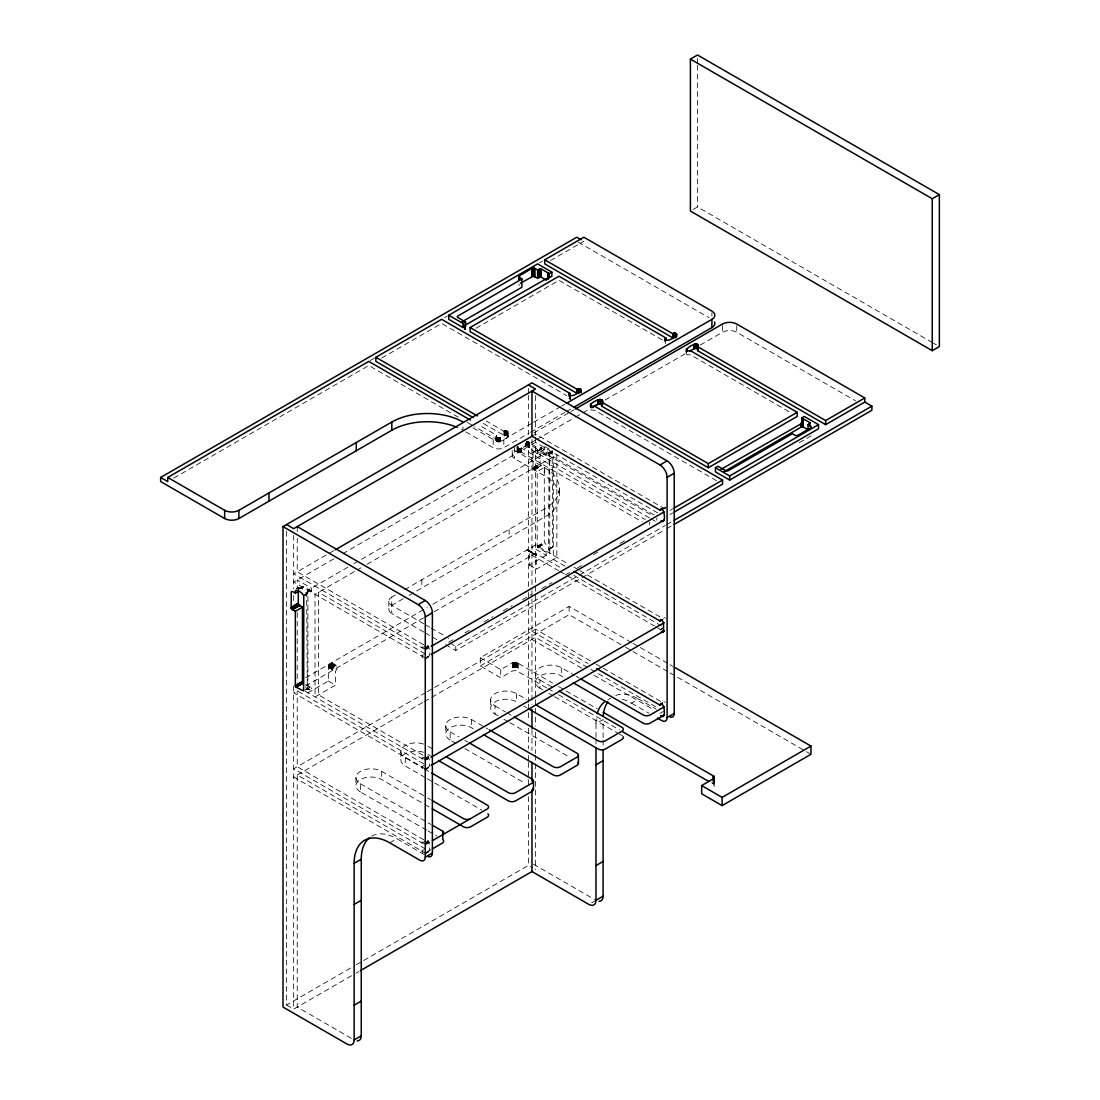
<?xml version="1.0" encoding="UTF-8"?>
<svg xmlns="http://www.w3.org/2000/svg" width="1100" height="1100" viewBox="0 0 1100 1100"><rect width="100%" height="100%" fill="white"/><g stroke="black" fill="none" stroke-linecap="round" stroke-linejoin="round"><path stroke-width="0.75" stroke-dasharray="5 3.75" d="M305.772 684.571L311.465 687.844L307.904 689.906L306.57 689.123L307.312 688.449L306.639 592.515L307.904 593.202L311.465 591.154L311.465 588.184L297.234 579.975L297.234 588.527M549.752 453.571L548.405 452.829L549.148 454.369L548.487 549.519L549.752 550.275L546.191 552.324L546.191 555.28L531.96 547.071M546.191 552.324L537.996 547.594L537.185 546.013L537.185 471.639L544.294 467.527L544.308 541.915C544.857 544.803 552.131 549.409 552.709 546.769L552.186 451M427.652 657.195C431.118 655.944 429.825 648.065 427.652 645.123M427.652 768.034C431.049 766.714 429.839 758.918 427.652 755.961M483.312 423.418L503.91 435.311C518.815 433.854 488.62 450.464 496.801 435.325L479.132 425.136M496.059 440.454L496.801 439.422L474.719 426.676M311.465 591.154L303.119 586.382L302.459 589.05L299.296 587.276L298.293 588.087M544.5 446.889L544.294 449.419L537.185 453.53L537.845 450.862L546.191 455.634L552.626 451.853M347.971 567.119L307.904 590.246L307.904 692.862L328.35 681.051L328.391 667.15L330.316 663.589L331.018 663.094L338.126 667.191L335.5 671.261L335.472 685.163L315.012 696.96L315.012 594.344L361.006 567.793M427.652 852.197C430.994 850.85 429.853 843.081 427.652 840.125M544.294 449.419L541.131 447.645L540.169 448.209L540.127 463.678L541.489 465.905L534.38 470.016L533.019 467.789L533.06 452.32L534.023 451.756L537.185 453.53M549.12 548.996L552.709 546.769M713.446 778.759C711.067 793.251 718.492 784.121 710.242 782.32M552.626 547.126L544.857 551.54M686.29 353.416L686.936 354.819L690.498 354.819L791.258 413.009M428.656 851.716L424.765 854.136M649.413 517.894L528.729 448.209C530.296 440.344 509.355 454.176 521.62 452.32L642.304 522.005M665.17 342.334L665.39 343.791M428.587 767.662L424.765 769.973M663.712 507.348L665.473 507.183M811.168 435.848L797.514 443.726M518.994 284.103L519.118 285.601M569.69 397.334L569.03 398.736M370.191 360.58L374.646 358.009M444.496 317.68L447.466 315.975M539.605 262.776L542.575 261.058M173.662 478.156L368.761 365.516L460.006 418.179M381.728 358.036L441.65 323.428L566.748 395.643M550.536 260.562L583.866 241.326M476.025 328.226L558.979 280.335L662.709 340.216M693.248 209.413L697.51 206.951L931.934 342.293M496.059 436.356C499.647 442.062 514.759 429.344 503.91 431.214L486.255 421.025M473.027 427.831L493.171 439.478A7.549 4.359 0 0 0 503.841 439.478L532.084 423.17M533.569 422.317L560.312 406.862M561.811 406.01L564.781 404.291M465.877 431.915L493.171 447.686A7.549 4.359 0 0 0 503.841 447.686L529.114 433.098M530.599 432.245L564.781 412.5M566.266 411.647L572.206 408.21M533.761 433.001L569.429 412.404M570.914 411.551L573.884 409.832M333.74 550.688L293.673 573.815L423.789 648.931M531.96 436.246L535.521 434.184L663.548 508.118M535.246 440.357L514.442 452.361A7.549 4.359 0 0 0 514.442 458.521L544.679 475.984A50.297 29.04 0 0 1 544.679 517.041L404.635 597.891M536.731 439.491L573.884 418.041M575.369 417.189L581.322 413.751M582.808 412.899L590.232 408.609M605.096 400.029L685.341 353.691M700.205 345.111L722.494 332.241A10.065 5.802 0 0 1 736.725 332.241L855.539 400.84M333.74 558.896L293.673 582.024L425.274 658.006M342.636 553.754L535.521 442.406L658.24 513.246M296.024 588.899L299.076 587.249M533.143 452.1L540.911 447.618M296.34 588.899L299.296 587.276M533.033 452.43L541.255 447.686M533.019 452.567L541.489 447.796M298.389 588.981L302.899 586.382M537.391 451L544.748 446.751M298.238 589.27L303.27 586.424M537.24 451.275L545.105 446.793L551.801 450.656M298.183 589.531L302.486 586.891M537.185 451.55L544.321 447.26M353.897 563.681L549.752 450.615L549.752 553.231L529.293 565.043L529.251 551.183L528.344 549.876L526.625 550.151L536.168 554.634L536.415 569.14L556.861 557.342L556.861 454.726L366.946 564.369M305.69 592.749L310.131 590.398M544.692 454.768L551.966 450.766M548.487 452.897L552.118 450.918M548.707 453.145L552.269 451.082M548.776 453.241L552.393 451.289L548.941 453.558M304.728 594.55L307.051 593.079M304.824 594.784L307.147 593.299M549.038 453.791L552.599 451.729M304.893 595.018L307.23 593.533M304.934 595.251L307.299 593.89M549.148 454.259L552.681 452.086M304.947 595.499L307.312 594M549.161 454.493L552.709 452.444M533.019 467.789L540.127 463.678M533.033 467.94L540.141 463.829M533.087 468.243L540.21 464.131M533.252 468.696L540.306 464.434M533.335 468.848L540.444 464.736M533.418 468.999L540.526 464.888M533.5 469.136L540.705 465.176M533.692 469.411L540.801 465.3M533.803 469.535L541.131 465.644L534.023 469.755M534.146 469.851L541.255 465.754M423.748 632.033L391.737 613.553L391.737 597.121L396.041 594.646M404.635 589.683L544.679 508.832A50.297 29.04 0 0 0 544.679 467.761L514.442 450.312A7.549 4.359 0 0 1 513.604 449.735M403.205 598.73L391.737 605.344A10.065 5.802 0 0 0 391.737 613.553M305.553 677.793L427.212 607.544M432.905 604.257L535.521 545.023L568.054 563.791M537.185 546.013L544.376 542.355M537.35 546.7L544.418 542.479M537.446 546.92L544.555 542.822M537.501 547.03L544.679 543.029M537.639 547.223L544.885 543.29M537.776 547.401L544.967 543.373M537.928 547.553L545.105 543.496M423.803 763.881L297.234 690.8L293.673 692.862L425.274 768.831M305.553 686.001L423.651 617.815M434.074 611.806L535.521 553.231L560.656 567.737M304.906 690.002L307.312 688.449M310.131 687.06L304.728 690.374L307.051 689.054M548.831 549.464L552.447 547.374M425.274 645.686C421.438 650.141 420.447 645.769 423.5 646.704M663.561 508.929L665.926 507.567M663.712 509.08L666.077 507.719M424.765 648.024L428.299 645.975M424.861 648.216L428.409 646.168M424.957 648.423L428.505 646.374M425.04 648.615L428.587 646.566M425.109 648.821L428.656 646.773M425.178 649.014L428.725 646.965M425.219 649.22L428.766 647.171M425.274 649.605L428.794 647.364M425.274 649.784L428.821 647.735M593.491 554.565L599.404 551.155M669.928 510.441L672.842 508.75M424.091 654.582L421.726 655.944L423.5 659.024M453.076 639.746L448.649 642.304L448.649 638.192M464.901 632.913L469.342 630.355M484.124 621.816L492.993 616.701M503.332 610.734L512.201 605.605M522.555 599.638L531.41 594.509M541.764 588.541L552.104 582.574M565.414 574.888L571.326 571.477M577.239 568.067L583.151 564.644M620.098 543.317L626.01 539.908M669.928 514.553L672.842 512.861M425.246 658.336L428.821 656.123M425.178 658.639L428.766 656.439M424.765 659.148L428.656 656.714M450.065 643.115L455.757 646.401L577.624 576.056M579.109 575.19L665.308 525.429M666.793 524.576L672.732 521.139M445.582 644.627L455.757 650.513L665.308 529.54M666.793 528.674L672.732 525.25M546.604 687.844L516.23 670.587L512.504 670.973L500.72 677.779L480.274 665.967L480.274 657.759L569.14 606.444L631.455 642.428M425.728 692.574L293.673 768.804L423.789 843.934M427.212 691.707L433.152 688.284M434.624 687.431L535.521 629.186L594.66 663.327M480.274 665.967L569.14 614.666L624.03 646.36M422.757 702.501L293.673 777.026L425.274 852.995M424.243 701.635L430.183 698.211M431.668 697.359L535.521 637.395L658.24 708.249M480.274 657.759L500.72 669.57L512.765 662.64L516.821 662.544L552.558 683.059M424.765 758.862L428.299 756.814M424.861 759.055L428.409 757.006M424.957 759.247L428.505 757.199M425.04 759.454L428.587 757.405M425.109 759.646L428.656 757.598M425.178 759.852L428.725 757.804M425.246 760.237L428.766 757.996M425.274 760.43L428.821 758.381M424.091 765.407L421.726 766.769L423.5 769.849M655.586 626.656L660 629.2L663.548 627.151M663.602 627.729L660.055 629.764L663.575 627.523M660.11 629.97L663.658 627.921M425.246 769.161L428.821 766.947M425.178 769.464L428.766 767.277M607.819 699.861L610.665 698.225M389.703 842.806L396.811 838.695L424.174 854.494M595.98 737.399L595.98 723.718L603.089 719.606L603.089 738.43M622.339 699.256A50.297 29.04 60 0 1 631.551 703.175L638.66 699.064L656.232 709.211M425.274 840.675C421.438 845.144 420.447 840.771 423.5 841.692M424.765 843.026L428.299 840.977M424.861 843.219L428.409 841.17M424.957 843.411L428.505 841.362M425.04 843.617L428.587 841.569M425.109 843.81L428.656 841.761M425.178 844.016L428.725 841.968M425.219 844.209L428.766 842.16M425.246 844.401L431.021 841.459M425.274 844.773L428.821 842.724M424.091 849.571L421.726 850.933L423.5 854.013M663.548 711.315L660 713.364M428.147 851.331L431.021 849.668M425.246 853.325L428.794 851.29M425.178 853.628L428.766 851.441M286.564 531.396L286.564 1005.015L354.819 965.621M356.304 964.755L362.23 961.331M363.715 960.479L528.413 865.398L532.675 867.859M286.564 1005.015L293.673 1009.126L354.516 974.009M355.987 973.156L358.957 971.438M591.717 902.77L595.98 900.295M517.371 451.536C515.941 442.104 517.591 451.041 521.62 448.223L645.246 519.599M465.919 329.271L464.145 329.354M664.18 617.732L665.473 618.007M664.18 701.896L665.473 702.185M465.369 329.45L465.493 325.311M526.515 441.664L529.141 442.365L528.729 444.111L652.355 515.487M464.53 329.478L464.53 325.366M464.324 329.423L464.228 325.284M423.5 757.529C420.283 756.91 422.414 760.567 425.274 756.511L318.574 694.911L318.574 592.295L425.274 653.895M933.419 343.145L936.389 344.864M578.243 242.179L708.936 317.639M716.664 480.769L594.509 410.231L590.452 409.819M531.96 444.455L546.191 452.664L546.191 455.634M654.074 514.951L553.3 456.775L553.3 559.391L565.152 566.239M650.884 518.746L656.769 522.143L656.769 518.031M467.362 422.428L473.248 425.824M573.966 567.215L578.394 569.773M579.879 570.625L663.548 618.942M573.788 575.327L662.076 626.312M527.959 549.794L536.058 554.469M527.546 549.808L536.25 554.84M527.326 549.862L536.319 555.046M527.092 549.931L536.374 555.28M529.293 551.43L536.401 555.527M531.96 555.28L558.456 570.584M559.928 571.423L565.812 574.832M567.284 575.671L654.115 625.804M529.293 565.043L536.415 569.14M632.94 643.28L638.866 646.717M640.351 647.57L668.539 663.836M670.024 664.702L672.994 666.408M625.515 647.212L631.455 650.636M632.94 651.502L668.539 672.059M670.024 672.911L810.975 754.284M595.856 664.015L602.058 667.59M603.212 668.264L660.605 701.415M531.96 631.235L587.881 663.52M531.96 639.444L584.939 670.038M593.78 675.139L652.644 709.115M631.551 703.175L648.821 713.144M542.905 689.92L539.962 688.215L539.962 680.006A15.084 8.717 0 0 1 539.962 667.686A15.084 8.717 0 0 1 561.303 667.686L574.695 675.414M576.18 676.266L579.15 677.985M539.962 688.215A15.084 8.717 0 0 1 539.962 675.895A15.084 8.717 0 0 1 561.303 675.895L564.286 677.614M558.511 686.496L597.19 708.826M539.962 680.006L553.217 687.651M548.089 688.696L552.558 691.281M558.511 694.719L619.493 729.933M548.804 693.316L553.217 695.86M554.689 696.712L617.966 733.246M619.438 734.099L622.38 735.804M423.844 623.879L391.737 605.344A10.065 5.802 0 0 1 391.737 597.121M425.301 624.717L429.674 627.248M431.145 628.086L444.276 635.663M425.205 632.871L436.851 639.595M498.011 715.839L495.069 714.134L495.069 705.925A15.084 8.717 0 0 1 495.069 693.605A15.084 8.717 0 0 1 516.409 693.605L526.817 699.614M423.803 644.834L297.234 571.766L297.234 538.299M523.848 706.117L526.817 707.836M495.069 705.925L505.368 711.879M506.839 712.718L512.724 716.128M503.896 719.235L508.31 721.793M509.781 722.631L570.13 757.474M456.046 743.463L450.161 740.066L450.161 731.844A15.084 8.717 0 0 1 450.161 719.524A15.084 8.717 0 0 1 471.501 719.524L487.864 728.97M450.161 740.066A15.084 8.717 0 0 1 450.161 727.746A15.084 8.717 0 0 1 471.501 727.746L474.485 729.465M331.746 662.668L338.869 666.765M450.161 731.844L458.989 736.945M464.888 740.341L467.83 742.046M330.55 663.41L337.659 667.507M330.316 663.589L337.439 667.7M330.096 663.809L337.219 667.906M329.89 664.029L336.999 668.14M329.684 664.276L336.793 668.374M329.478 664.524L336.6 668.635M329.299 664.799L336.407 668.91M329.12 665.074L336.243 669.185M328.969 665.376L336.077 669.474M328.831 665.665L335.94 669.776M328.707 665.967L335.816 670.065M328.597 666.27L335.706 670.368M328.501 666.559L335.624 670.67M328.433 666.861L335.555 670.973M328.391 667.15L335.5 671.261M328.35 667.439L335.472 671.536M464.888 748.564L525.223 783.393M328.35 681.051L335.472 685.163M428.092 746.309L435.531 750.599M428.092 754.518L435.531 758.821M305.772 687.514L311.465 690.8L311.465 687.844M305.058 691.212L425.274 760.622M423.473 744.067A15.084 8.717 0 0 0 403.961 746.309A15.084 8.717 0 0 0 405.268 757.776L422.922 767.965M424.394 768.817L430.279 772.214M423.473 752.276A15.084 8.717 0 0 0 403.961 754.518A15.084 8.717 0 0 0 405.268 765.985L425.865 777.879M427.336 778.731L433.221 782.128M434.692 782.98L481.8 810.164M426.594 830.143L360.36 791.904L360.36 783.695A15.084 8.717 0 0 1 360.36 771.375A15.084 8.717 0 0 1 381.7 771.375L426.319 797.129M427.804 797.995L430.788 799.714M533.418 864.174L594.523 899.456M360.36 791.904A15.084 8.717 0 0 1 360.36 779.584A15.084 8.717 0 0 1 381.7 779.584L423.349 803.633M424.834 804.485L430.788 807.923M360.36 783.695L426.594 821.934M428.065 822.786L431.007 824.477M428.065 830.995L436.893 836.096M423.803 839.822L297.234 766.755L297.234 690.8M425.274 848.884L297.234 774.964L297.234 1007.077L354.145 1039.926M507.471 431.214L507.623 437.277M507.87 431.516L507.87 437.071M736.725 325.669L736.725 332.241M722.494 325.669L722.494 332.241M714.271 778.635L714.271 785.95M714.202 779.57L714.093 786.321M713.969 778.291L713.817 786.665M713.639 778.607L713.639 786.83M711.906 312.785L711.906 316.071M697.51 58.41L697.51 63.539M697.51 65.244L697.51 206.951M649.66 522.143L649.66 524.879M603.089 740.135L603.089 746.982M595.98 739.117L595.98 745.951M570.611 397.004L570.611 399.726M570.405 396.949L570.405 399.685M570.212 396.894L570.212 399.63M570.02 396.825L570.02 399.561M569.14 606.444L569.14 614.666M561.303 667.686L561.303 675.895M559.405 488.304L559.405 496.513M544.679 467.761L544.679 475.984M544.679 508.832L544.679 517.041M535.521 395.711L535.521 435.353M535.521 437.47L535.521 697.895M535.521 699.614L535.521 726.138M535.521 732.215L535.521 753.445M535.521 755.15L535.521 869.495M531.96 439.478L531.96 589.036M531.96 590.494L531.96 597.479M531.96 599.074L531.96 704.303M531.96 729.492L531.96 750.379M529.32 442.599L529.32 447.686M529.141 442.365L529.141 447.906M528.88 442.159L528.88 448.112M528.729 442.062L528.729 448.209M528.413 388.341L528.413 393.484M528.413 395.203L528.413 434.665M528.413 441.54L528.413 590.824M528.413 592.543L528.413 599.404M528.413 601.123L528.413 702.377M528.413 704.082L528.413 710.957M528.413 712.662L528.413 721.242M528.413 728.117L528.413 748.701M528.413 755.562L528.413 760.719M528.413 762.438L528.413 777.879M528.413 779.598L528.413 786.459M528.413 796.758L528.413 865.398M528.22 441.829L528.22 445.926M528.014 441.774L528.014 445.871M527.821 441.719L527.821 445.816M527.601 441.691L527.601 445.775M527.395 441.664L527.395 445.748M527.175 441.636L527.175 445.734M526.955 441.636L526.955 445.734M526.735 441.636L526.735 445.734M526.515 443.025L526.515 445.748M526.309 443.053L526.102 445.816M525.896 443.135L525.896 445.871M525.704 443.19L525.704 445.926M525.511 443.259L525.511 445.995M525.346 443.341L525.346 446.078M521.62 448.223L521.62 452.32M521.455 448.305L521.29 452.485M521.098 448.456L521.098 452.554M520.905 448.511L520.905 452.609M520.699 448.566L520.699 452.65M520.493 448.594L520.493 452.691M520.286 448.621L520.286 452.719M520.066 448.635L520.066 452.732M519.846 448.649L519.846 452.746M519.626 448.635L519.626 452.732M519.406 448.621L519.406 452.719M518.98 448.566L519.186 452.691M518.788 448.511L518.788 452.609M518.581 448.456L518.581 452.554M518.402 448.388L518.402 452.485M518.334 663.314L518.334 671.523M518.059 447.535L518.224 452.402M517.921 446.256L517.921 452.224L517.784 446.366M517.564 446.586L517.564 451.908M517.605 662.888L517.605 671.096M517.096 662.64L517.096 670.849M516.821 662.544L516.821 670.752M516.533 662.447L516.533 670.67M516.409 693.605L516.409 701.814A15.084 8.717 0 0 0 495.069 701.814A15.084 8.717 0 0 0 495.069 714.134M516.23 662.379L516.23 670.587M515.914 662.324L515.914 670.533M515.584 662.283L515.584 670.491M515.268 662.255L515.268 670.464M514.938 662.241L514.938 670.464M514.442 447.439L514.442 458.521M514.607 662.255L514.607 670.464M514.277 662.283L514.277 670.491M513.961 662.324L513.961 670.533M513.645 662.379L513.645 670.587M513.342 662.447L513.342 670.67M513.054 662.544L513.054 670.752M512.765 662.64L512.765 670.849M512.504 662.764L512.504 670.973M512.229 450.519L512.229 455.441M509.107 529.361L509.107 537.584M508.049 431.75L508.049 436.837M507.306 431.131L507.471 437.374M507.127 431.062L507.127 435.146M506.949 430.994L506.949 435.078M506.756 430.925L506.756 435.022M506.55 430.884L506.55 434.981M506.344 430.842L506.344 434.94M506.124 430.815L506.124 434.913M505.684 430.801L505.904 434.899M505.464 430.801L505.464 434.899M505.257 430.815L505.257 434.913M505.038 430.842L505.038 434.94M504.831 430.884L504.831 434.981M504.625 430.925L504.625 435.022M504.433 430.994L504.433 435.078M504.24 431.062L504.24 435.146M504.075 431.131L503.91 435.311M503.841 439.478L503.841 447.686M500.72 669.57L500.72 677.779M500.349 437.374L500.197 441.554M500.019 437.539L500.019 441.636M499.84 437.607L499.84 441.705M499.634 437.663L499.634 441.76M499.441 437.717L499.441 441.815M499.221 437.759L499.221 441.856M499.015 437.786L499.015 441.884M498.795 437.8L498.795 441.897M498.355 437.8L498.575 441.897M498.135 437.786L498.135 441.884M497.929 437.759L497.929 441.856M497.723 437.717L497.723 441.815M497.516 437.663L497.516 441.76M497.324 437.607L497.324 441.705M497.131 437.539L497.131 441.636M496.966 441.554L496.801 435.325L496.65 441.375M496.513 435.518L496.513 441.279M496.21 435.861L496.21 440.949M493.171 439.478L493.171 447.686M490.641 699.765L490.641 707.974M471.501 719.524L471.501 727.746M465.726 325.243L465.603 329.395M465.245 325.366L465.121 329.491M464.764 325.394L464.764 329.491M462.949 426.951L462.949 430.237A50.297 29.04 0 0 0 456.225 426.979M455.757 646.401L455.757 650.513M445.748 725.684L445.748 733.906M421.822 579.755L421.822 587.977M405.268 757.776L405.268 765.985M400.84 751.616L400.84 759.825M388.795 601.232L388.795 609.441M381.7 771.375L381.7 779.584M355.946 777.535L355.946 785.744M297.234 526.584L297.234 531.602M297.234 612.466L297.234 682.591M293.673 535.329L293.673 588.871M293.673 595.567L293.673 604.257M293.673 686.29L293.673 1009.126M371.663 836.206A50.297 29.04 60 0 1 396.811 838.695M595.98 723.718A50.297 29.04 60 0 1 596.516 716.898M615.794 695.475A50.297 29.04 60 0 1 638.66 699.064"/><path stroke-width="1.5" d="M657.456 718.135L661.774 720.624A7.549 4.359 60 0 0 667.109 717.544L667.109 477.304A10.065 5.802 60 0 0 660 464.984L531.96 391.064L531.96 436.246L660 510.166C664.317 504.433 666.889 525.759 661.031 520.822M574.049 571.368L660 620.991L660.523 619.836L661.939 620.056L663.534 622.669L663.548 631.428L662.791 632.5L661.32 631.95L663.685 630.589M596.723 668.621L660 705.155C664.551 699.298 666.655 721.71 660.756 715.495M464.764 325.394L547.607 277.998L547.938 276.952L549.299 277.709L551.856 276.238L551.856 272.126L549.299 273.611L540.911 268.812L537.611 269.954L534.394 268.153L532.194 268.262L518.609 276.306L521.923 279.015L521.923 287.224L461.904 321.874M697.606 344.561L697.606 350.707L825.633 424.641L864.765 402.064L864.765 397.953L825.633 420.544L697.606 346.624C699.201 338.745 678.205 352.578 690.498 350.721L797.184 412.321L797.184 416.433L708.317 467.734L601.618 406.134L602.277 405.474M473 417.478L375.87 361.405L375.87 357.294L441.65 319.33L569.69 393.25C568.026 401.101 589.119 387.31 576.799 389.139L470.099 327.539L470.099 331.65L576.799 393.236L579.232 392.851M470.099 327.539L558.979 276.224L665.665 337.837C664.001 345.675 685.135 331.925 672.774 333.726L544.748 259.806L544.748 263.918L672.774 337.824L674.781 337.397L674.781 333.3M602.016 405.831C608.382 390.665 580.058 408.196 594.509 406.134L722.549 480.054L722.549 484.165L674.314 512.009M592.377 407.371L598.785 403.783L602.277 404.731M689.783 351.134L694.76 348.37L698.005 348.961M690.401 59.111L697.51 55L939.359 194.631L939.359 346.582L932.25 350.68L690.401 211.062L690.401 59.111L932.25 198.729L939.359 194.631M456.225 426.979A50.297 29.04 0 0 0 391.82 430.237L238.893 518.526A10.065 5.802 0 0 1 224.661 518.526L160.641 481.566L160.641 477.455L576.757 237.215L581.02 239.676M160.641 477.455L167.75 481.566L167.75 477.455L368.761 361.405L470.305 420.035M521.923 279.015L457.435 316.25L457.353 317.226L465.547 321.956L465.547 326.067L462.99 327.539L448.759 319.33L448.759 315.219L537.639 263.904L551.856 272.126M544.748 259.806L583.866 237.215L711.906 311.135A10.065 5.802 0 0 1 711.906 319.357L711.906 327.566L573.691 407.357M520.465 283.25L533.087 276.238L537.611 278.176L540.911 277.021L546.452 280.184M448.759 315.219L462.99 323.428L465.547 321.956M167.75 477.455L224.661 510.317A10.065 5.802 0 0 0 238.893 510.317L391.82 422.015A50.297 29.04 0 0 1 462.949 422.015M369.572 837.636A50.297 29.04 60 0 0 361.254 859.237L361.254 1035.815L354.145 1039.926A10.065 5.802 60 0 1 347.022 1044.037L283.002 1007.077L283.002 526.584L531.96 382.855L667.109 460.886A10.065 5.802 60 0 1 674.231 473.206L674.231 713.446A7.549 4.359 60 0 1 670.271 717.117M566.266 403.439L711.906 319.357M575.369 408.98L722.494 324.032A10.065 5.802 0 0 1 736.725 324.032L864.765 397.953M335.225 549.835L532.551 435.902M591.717 407.756L599.156 403.466M295.35 611.27L295.35 685.644L296.079 687.17L303.27 683.114L302.459 681.533L302.459 607.159L295.35 611.27L292.174 609.386L291.17 607.42L291.252 591.827L292.298 591.429L295.35 593.161L298.183 591.511M291.17 607.42L298.293 603.309L298.293 591.47M291.184 607.558L298.293 603.309M291.252 607.86L298.306 603.46M291.294 608.011L298.334 603.611M291.418 608.327L298.403 603.914M291.486 608.479L298.526 604.216M291.569 608.616L298.678 604.519L302.459 607.159M291.651 608.768L298.87 604.794M291.857 609.043L298.966 604.931M291.954 609.166L299.186 605.165M292.174 609.386L299.296 605.275M292.298 609.482L299.406 605.371M292.531 609.648L299.64 605.536M283.002 526.584L418.151 604.615L425.274 600.504A10.065 5.802 60 0 1 432.382 612.824L432.382 853.064A7.549 4.359 60 0 1 428.422 856.735M660 464.984L667.109 460.886M295.35 685.644L302.459 681.533M295.391 685.974L302.472 681.629M295.46 686.207L302.541 681.986M295.501 686.331L302.569 682.096M295.597 686.551L302.665 682.33M295.666 686.661L302.844 682.646M295.79 686.854L302.968 682.839M295.928 687.033L303.119 683.004M354.145 1039.926L354.145 863.335A50.297 29.04 60 0 1 389.703 842.806L419.939 860.255A7.549 4.359 60 0 0 425.274 857.175L425.274 616.935L432.382 612.824M667.109 477.304L674.231 473.206M602.016 400.276L601.618 402.036L708.317 463.636L797.184 412.321M721.036 469.301L802.959 422.771L801.735 422.015L801.735 417.918L804.306 416.433L818.524 424.641L818.524 428.752L729.657 480.054L715.426 471.845L715.426 467.734L717.984 466.263L726.192 470.993L727.87 470.938L792.371 433.716L795.589 435.518L797.789 435.408L811.168 427.625L811.085 426.429L808.06 424.669L808.06 429.591M724.006 471.694L801.336 427.034L803.151 426.951L808.582 430.086M660.027 509.822L662.393 508.461M660 509.987L662.365 508.626M808.06 424.669L809.985 422.689L801.735 417.918M660 510.166L662.365 508.791M431.2 646.36L664.139 511.871M674.314 507.911L722.549 480.054M715.426 467.734L729.657 475.956L818.524 424.641M431.2 654.569L664.139 520.094M674.217 520.286L871.874 406.161L871.874 410.272L674.217 524.384M660 620.991L662.365 619.63M431.2 757.185L664.139 622.71M661.623 632.184L663.987 630.822M431.2 765.407L664.139 630.919M661.939 632.362L664.29 631.001M354.145 863.335L361.254 859.237M660.11 704.509L662.475 703.148M660.027 704.811L662.42 703.299M660 705.155L662.365 703.615M432.451 840.634L487.41 808.885A5.033 2.901 0 0 0 487.685 805.351L431.75 773.066M664.249 706.805L649.894 715.082A5.033 2.901 0 0 1 643.101 714.904L580.635 678.851M432.451 848.843L442.516 843.026A5.033 2.901 0 0 0 442.777 839.492L442.777 831.284L432.479 825.33M664.249 715.027L649.894 723.291A5.033 2.901 0 0 1 643.101 723.126L573.21 682.77M425.274 857.175L432.382 853.064M667.109 717.544L674.231 713.446M354.145 904.406L361.254 900.295M595.98 764.775L603.089 760.678M360.442 970.585L532.551 871.214M674.479 667.274L810.975 746.075L810.975 754.284L722.109 805.599L701.663 793.787L701.663 785.579L713.639 778.607L713.639 776.119L603.13 712.264M354.145 1005.194L361.254 1001.096M595.98 865.576L603.089 861.465M701.663 785.579L722.109 797.39L810.975 746.075M531.96 789.635L531.96 871.558L588.871 904.406A10.065 5.802 60 0 0 595.98 900.295L603.089 896.197L603.089 750.406M801.226 422.991L801.226 427.103L801.446 422.881M801.556 422.84L801.556 426.951M802.271 422.703L802.271 426.8M864.765 402.064L871.874 406.161M528.413 384.904L535.521 389.015L293.673 528.646L286.564 524.535M375.87 357.294L477.428 415.924M297.234 526.584L425.274 600.504M559.102 691.048L622.38 727.581A5.033 2.901 0 0 1 622.119 731.115L605 741.001A5.033 2.901 0 0 1 598.207 740.836L535.741 704.77M622.476 731.651L708.758 781.468M528.303 708.689L598.207 749.045A5.033 2.901 0 0 0 605 749.21L622.119 739.338A5.033 2.901 0 0 0 623.123 736.711M514.195 716.966L577.486 753.514A5.033 2.901 0 0 1 577.211 757.048L560.092 766.92A5.033 2.901 0 0 1 553.3 766.755L489.349 729.836M483.409 734.607L553.3 774.964A5.033 2.901 0 0 0 560.092 775.143L577.211 765.256A5.033 2.901 0 0 0 578.091 762.396M469.301 742.899L532.579 779.433A5.033 2.901 0 0 1 532.317 782.966L515.199 792.852A5.033 2.901 0 0 1 508.406 792.674L445.94 756.621M438.501 760.54L508.406 800.896A5.033 2.901 0 0 0 515.199 801.061L532.317 791.175A5.033 2.901 0 0 0 533.019 788.081M296.147 687.225L303.641 690.924L303.765 596.173C303.311 592.831 293.81 586.754 295.35 593.161M432.272 800.566L463.499 818.606A5.033 2.901 0 0 0 470.291 818.771M432.272 808.789L463.499 826.815A5.033 2.901 0 0 0 470.291 826.98L487.41 817.107A5.033 2.901 0 0 0 487.919 813.78M464.228 325.284L465.547 326.067M547.869 272.786L547.869 279.359M932.25 198.729L932.25 350.68M825.633 420.544L825.633 424.641M809.93 422.647L809.93 425.934M803.234 418.784L803.234 426.993L803.055 418.701M802.739 422.716L802.849 426.855M802.519 422.703L802.629 426.814M802.148 422.703L802.024 426.828M801.9 422.744L801.79 426.882M729.657 475.956L729.657 480.054M722.109 797.39L722.109 805.599M714.093 776.614L714.202 780.093M713.817 776.27L713.969 779.735M713.639 776.119L713.639 779.405M713.226 775.83L713.226 780.753M708.317 463.636L708.317 467.734M698.005 344.864L698.101 347.71M697.757 344.657L697.757 350.625M697.441 344.479L697.441 348.576M697.084 344.341L697.263 348.494M696.891 344.272L696.891 348.37M696.685 344.231L696.685 348.329M696.479 344.19L696.479 348.288M696.259 344.163L696.259 348.26M696.039 344.149L696.039 348.246M695.832 344.135L695.832 348.232M695.612 344.149L695.612 348.246M695.393 344.163L695.393 348.26M695.173 344.19L695.173 348.288M694.966 344.231L694.76 348.37M694.567 344.341L694.567 348.425M694.389 344.41L694.389 348.494M694.21 344.479L694.21 348.576M694.045 344.561L694.045 348.659M686.936 348.673L686.785 351.491M686.648 348.865L686.538 351.697M686.428 349.085L686.29 352.055M676.486 333.822L676.624 336.641M676.335 333.726L676.335 336.449M676.005 333.561L676.17 336.366M675.812 333.493L675.812 337.59M675.62 333.438L675.62 337.535M675.414 333.382L675.414 337.48M675.207 333.355L675.207 337.439M675.001 333.327L675.001 337.411M674.561 333.3L674.561 337.397M674.341 333.3L674.341 337.397M674.121 333.327L673.901 337.439M673.695 333.382L673.695 337.48M673.502 333.438L673.502 337.535M673.296 333.493L673.296 337.59M673.118 333.561L673.118 337.659M672.939 333.644L672.774 337.824M665.665 337.837L665.665 340.56M665.514 337.92L665.514 340.656M665.39 338.03L665.266 340.863M665.17 338.25L665.087 341.096M602.209 400.51L602.209 405.598M601.769 400.07L601.769 406.038M601.618 399.974L601.618 406.134M601.288 399.822L601.466 403.989M601.109 399.754L601.109 403.837M600.902 399.685L600.902 403.783M600.71 399.644L600.71 403.741M600.49 399.603L600.49 403.7M600.284 399.575L600.284 403.672M600.064 399.561L600.064 403.659M599.844 399.561L599.844 403.645M599.624 399.561L599.624 403.659M599.404 399.575L599.197 403.7M598.991 399.644L598.991 403.741M598.785 399.685L598.785 403.783M598.592 399.754L598.592 403.837M598.4 399.822L598.4 403.906M598.235 399.891L598.07 404.071M595.98 747.67L595.98 900.295M590.947 404.085L590.947 406.821M590.81 406.904L590.81 404.181L590.549 407.124M580.855 389.551L581.089 392.769M580.635 389.331L580.759 392.164M580.498 389.235L580.498 391.957M580.195 389.056L580.36 391.861M580.016 388.974L580.016 391.71M579.837 388.905L579.837 391.641M579.645 388.85L579.645 391.572M579.439 388.795L579.439 391.531M579.232 388.768L579.232 391.49M578.793 388.712L579.013 392.824M578.572 388.712L578.572 392.81M578.352 388.712L578.352 392.81M578.394 755.178L578.394 763.386M578.146 388.74L578.146 392.824M577.926 388.768L577.926 392.851M577.72 388.795L577.72 392.893M577.514 388.85L577.514 392.947M577.321 388.905L577.321 393.002M577.129 388.974L576.964 393.154M576.799 389.139L576.799 393.236M569.69 393.25L569.69 395.973M569.539 393.332L569.401 396.165M569.291 393.539L569.291 396.275M549.299 273.611L549.299 277.709M547.786 272.731L547.786 279.304M541.021 268.84L541.09 277.09M540.815 268.785L540.911 277.021M540.595 268.744L540.705 276.98M540.361 268.73L540.471 276.952M540.237 268.744L540.114 276.966M539.99 268.757L539.866 276.994M539.743 268.812L539.632 277.062M539.509 268.881L539.413 277.145M539.316 268.964L539.316 277.186M537.611 269.954L537.611 278.176M534.793 268.331L534.793 276.554M534.394 268.153L534.531 276.416M534.243 268.111L534.243 276.32M533.926 268.043L534.091 276.293M533.761 268.029L533.761 276.238M533.431 268.001L533.596 276.224M533.486 781.096L533.486 789.305M533.266 268.015L533.266 276.224M533.087 268.029L533.087 276.238M532.936 268.043L532.771 276.293M532.62 268.111L532.62 276.32M532.469 268.153L532.317 276.416M532.194 268.262L532.194 276.485M531.96 709.418L531.96 728.2M531.96 762.327L531.96 781.096M518.994 275.88L518.994 279.166M518.898 275.962L518.801 279.331M518.732 276.127L518.664 279.496M462.99 323.428L462.99 327.539M391.82 422.015L391.82 430.237M356.249 442.558L356.249 450.766M268.964 492.951L268.964 501.16M238.893 510.317L238.893 518.526M224.661 510.317L224.661 518.526M714.505 321.956A10.065 5.802 0 0 1 711.906 327.566M442.777 831.284A5.033 2.901 0 0 1 442.516 834.817M361.254 1035.815A10.065 5.802 60 0 1 357.143 1040.889M418.151 604.615A10.065 5.802 60 0 1 425.274 616.935M597.19 713.776A50.297 29.04 60 0 1 604.299 702.116M603.089 896.197A10.065 5.802 60 0 1 598.991 901.271M603.226 716.1A50.297 29.04 60 0 1 607.86 701.827"/></g></svg>
